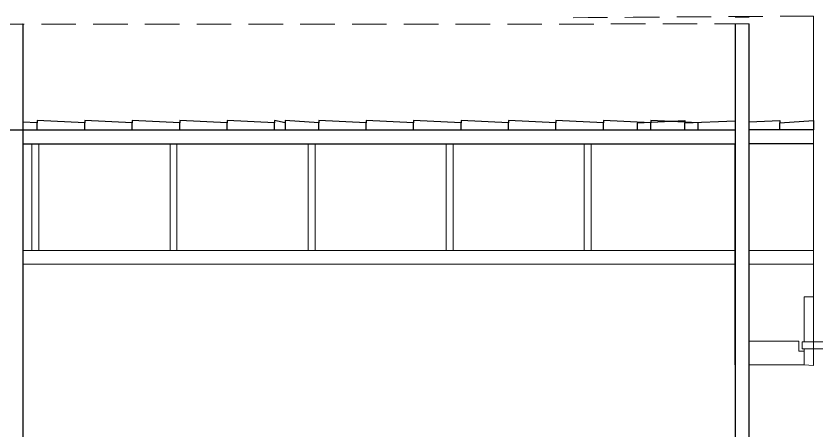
# Model space of a CAD drawing. Header units: inches. Extents: x 17.6 to 55, y 11.8 to 85.9.
# Drawn here: x 35.75 to 41.55, y 72.22 to 75.23 of the extents above; entities that cross this region are included whole.
import ezdxf

# ---------------------------------------------------------------- set-up
doc = ezdxf.new("R2010")
doc.units = ezdxf.units.IN
doc.header["$MEASUREMENT"] = 0
doc.linetypes.add('NASCOSTA', pattern=[0.375, 0.25, -0.125])
doc.layers.add('DOOR WINDOW 1 100', color=7, linetype='Continuous', lineweight=15, true_color=0x666666)
doc.layers.add('FURNITURE F 1 100', color=7, linetype='Continuous', lineweight=13, true_color=0x93979a)
doc.layers.add('SEGMENTED 1 100', color=253, linetype='Continuous', lineweight=35)
doc.layers.add('WALL 1 100', color=250, linetype='Continuous', lineweight=30)

msp = doc.modelspace()

# ---------------------------------------------------------------- linework, layer by layer
at = {"layer": 'DOOR WINDOW 1 100'}
for p, q in [((41.5218, 72.6939), (41.5218, 75.225)), ((35.8613, 73.5264), (35.8613, 74.2995)), ((40.9545, 73.5264), (35.7957, 73.5264)), ((41.0545, 73.5264), (41.5218, 73.5264)), ((40.9545, 73.4264), (35.7957, 73.4264)), ((41.0545, 73.4264), (41.5218, 73.4264)), ((41.4535, 73.1902), (41.5218, 73.1902)), ((41.4158, 72.868), (41.0545, 72.868)), ((41.4158, 72.7972), (41.4158, 72.868)), ((41.4535, 72.7972), (41.4158, 72.7972)), ((41.4535, 72.6972), (41.4535, 72.7972)), ((41.0535, 72.6972), (41.4535, 72.6972)), ((41.5218, 72.6939), (41.4535, 72.6972))]:
    msp.add_line(p, q, dxfattribs=at)
at = {"layer": 'DOOR WINDOW 1 100', "lineweight": 15}
for p, q in [((35.9113, 73.5264), (35.9113, 74.2995)), ((36.8613, 73.5264), (36.8613, 74.2995)), ((36.9113, 73.5264), (36.9113, 74.2995)), ((37.8613, 73.5264), (37.8613, 74.2995)), ((37.9113, 73.5264), (37.9113, 74.2995)), ((38.8613, 73.5264), (38.8613, 74.2995)), ((38.9113, 73.5264), (38.9113, 74.2995)), ((39.8613, 73.5264), (39.8613, 74.2995)), ((39.9113, 73.5264), (39.9113, 74.2995)), ((41.4535, 72.8638), (41.4535, 73.1902)), ((41.4535, 72.6972), (41.4535, 72.8138))]:
    msp.add_line(p, q, dxfattribs=at)
at = {"layer": 'FURNITURE F 1 100', "lineweight": 13}
for p, q in [((41.7173, 72.8638), (41.4388, 72.8638)), ((41.4388, 72.8138), (41.7446, 72.8138))]:
    msp.add_line(p, q, dxfattribs=at)
at = {"layer": 'FURNITURE F 1 100', "lineweight": 15}
msp.add_line((41.4388, 72.8638), (41.4388, 72.8138), dxfattribs=at)
at = {"layer": 'SEGMENTED 1 100', "linetype": 'NASCOSTA', "lineweight": 9}
for centre, radius, start, end in [((37.1416, 2055.6127), 1980.4477, 269.5743741, 270.1132053), ((25.3039, 2304.5076), 2229.3416, 270.372067, 270.4168159)]:
    msp.add_arc(centre, radius, start, end, dxfattribs=at)
at = {"layer": 'WALL 1 100'}
for p, q in [((40.9545, 75.2182), (41.0545, 75.2194)), ((35.6957, 75.1668), (35.7957, 75.1689)), ((35.7957, 75.1689), (35.7957, 69.9345)), ((40.9545, 75.1689), (40.9545, 69.9266)), ((41.0545, 69.4264), (41.0545, 75.1689)), ((29.3469, 74.3995), (40.9545, 74.3995)), ((41.5218, 74.3995), (41.0545, 74.3995)), ((35.7957, 74.2995), (40.9545, 74.2995)), ((40.9545, 72.6977), (40.9545, 74.2995)), ((41.5218, 74.2995), (41.0545, 74.2995)), ((40.9545, 72.868), (40.9545, 69.9266))]:
    msp.add_line(p, q, dxfattribs=at)
at = {"layer": 'WALL 1 100', "flags": 128}
for points in [[(35.9, 74.3995), (35.9, 74.4512), (35.7957, 74.4564)], [(36.2437, 74.3995), (36.2437, 74.4512), (35.9, 74.4684), (35.9, 74.4512)], [(36.5874, 74.3995), (36.5874, 74.4512), (36.2437, 74.4684), (36.2437, 74.4512)], [(36.9311, 74.3995), (36.9311, 74.4512), (36.5874, 74.4684), (36.5874, 74.4512)], [(37.2748, 74.3995), (37.2748, 74.4512), (36.9311, 74.4684), (36.9311, 74.4512)], [(37.6185, 74.3995), (37.6185, 74.4512), (37.2748, 74.4684), (37.2748, 74.4512)], [(37.6941, 74.4512), (37.6185, 74.4684), (37.6185, 74.4512)], [(37.9378, 74.3995), (37.9378, 74.4512), (37.6941, 74.4684), (37.6941, 74.3995)], [(38.2815, 74.3995), (38.2815, 74.4512), (37.9378, 74.4684), (37.9378, 74.4512)], [(38.6252, 74.3995), (38.6252, 74.4512), (38.2815, 74.4684), (38.2815, 74.4512)], [(38.9689, 74.3995), (38.9689, 74.4512), (38.6252, 74.4684), (38.6252, 74.4512)], [(39.3126, 74.3995), (39.3126, 74.4512), (38.9689, 74.4684), (38.9689, 74.4512)], [(39.6563, 74.3995), (39.6563, 74.4512), (39.3126, 74.4684), (39.3126, 74.4512)], [(40, 74.3995), (40, 74.4512), (39.6563, 74.4684), (39.6563, 74.4512)], [(40.3437, 74.3995), (40.3437, 74.4512), (40, 74.4684), (40, 74.4512)], [(40.247, 74.3995), (40.247, 74.4512), (40.5907, 74.4684), (40.5907, 74.4512)], [(40.6874, 74.3995), (40.6874, 74.4512), (40.3437, 74.4684), (40.3437, 74.4512)], [(40.5907, 74.3995), (40.5907, 74.4512), (40.9545, 74.4667), (40.9545, 74.3995)], [(41.0545, 74.3995), (41.0545, 74.4572), (41.2781, 74.4684), (41.2781, 74.4512)], [(41.2781, 74.3995), (41.2781, 74.4512), (41.5218, 74.4684), (41.5218, 74.3995)]]:
    msp.add_lwpolyline(points, dxfattribs=at)

doc.saveas('drawing.dxf')
